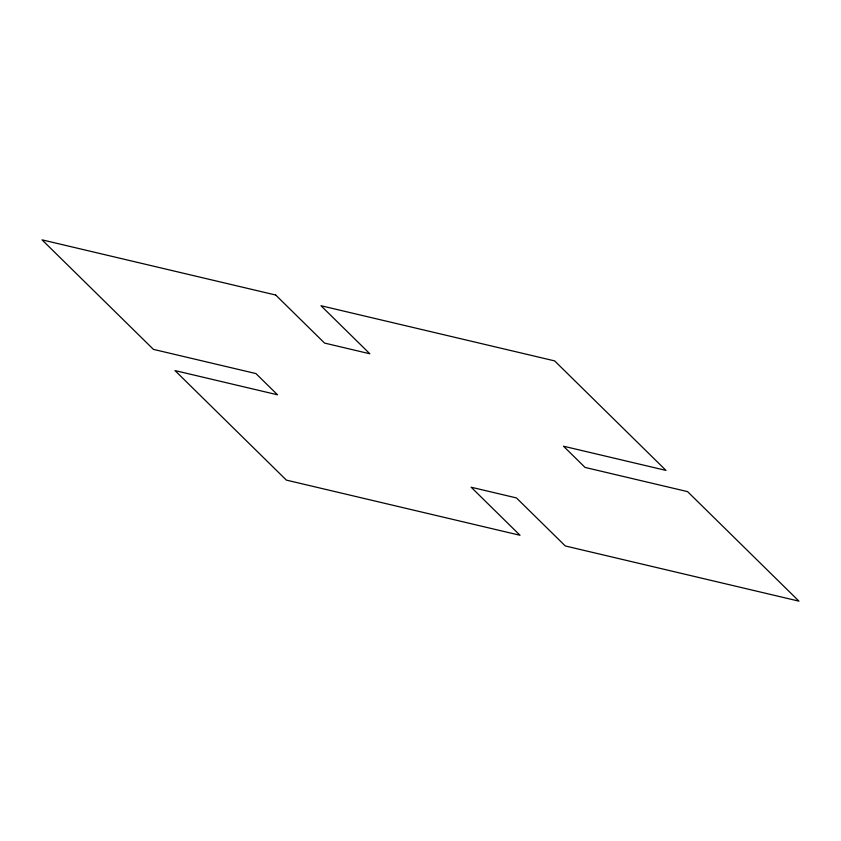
<?xml version="1.0" encoding="UTF-8"?>
<svg xmlns="http://www.w3.org/2000/svg" width="841" height="841" viewBox="0 0 841 841"><rect width="100%" height="100%" fill="white"/><g stroke="black" fill="none" stroke-linecap="round" stroke-linejoin="round"><path stroke-width="1.26" d="M275.701 295.033L42.05 239.853L153.419 349.372L255.937 373.572L277.519 394.797L175.002 370.587L286.371 480.106L520.022 535.275L471.16 487.223L516.437 497.925L565.299 545.967L798.95 601.147L687.581 491.628L585.063 467.428L563.481 446.203L665.998 470.413L554.629 360.894L320.978 305.725L369.84 353.777L324.563 343.075L275.701 295.033"/></g></svg>
